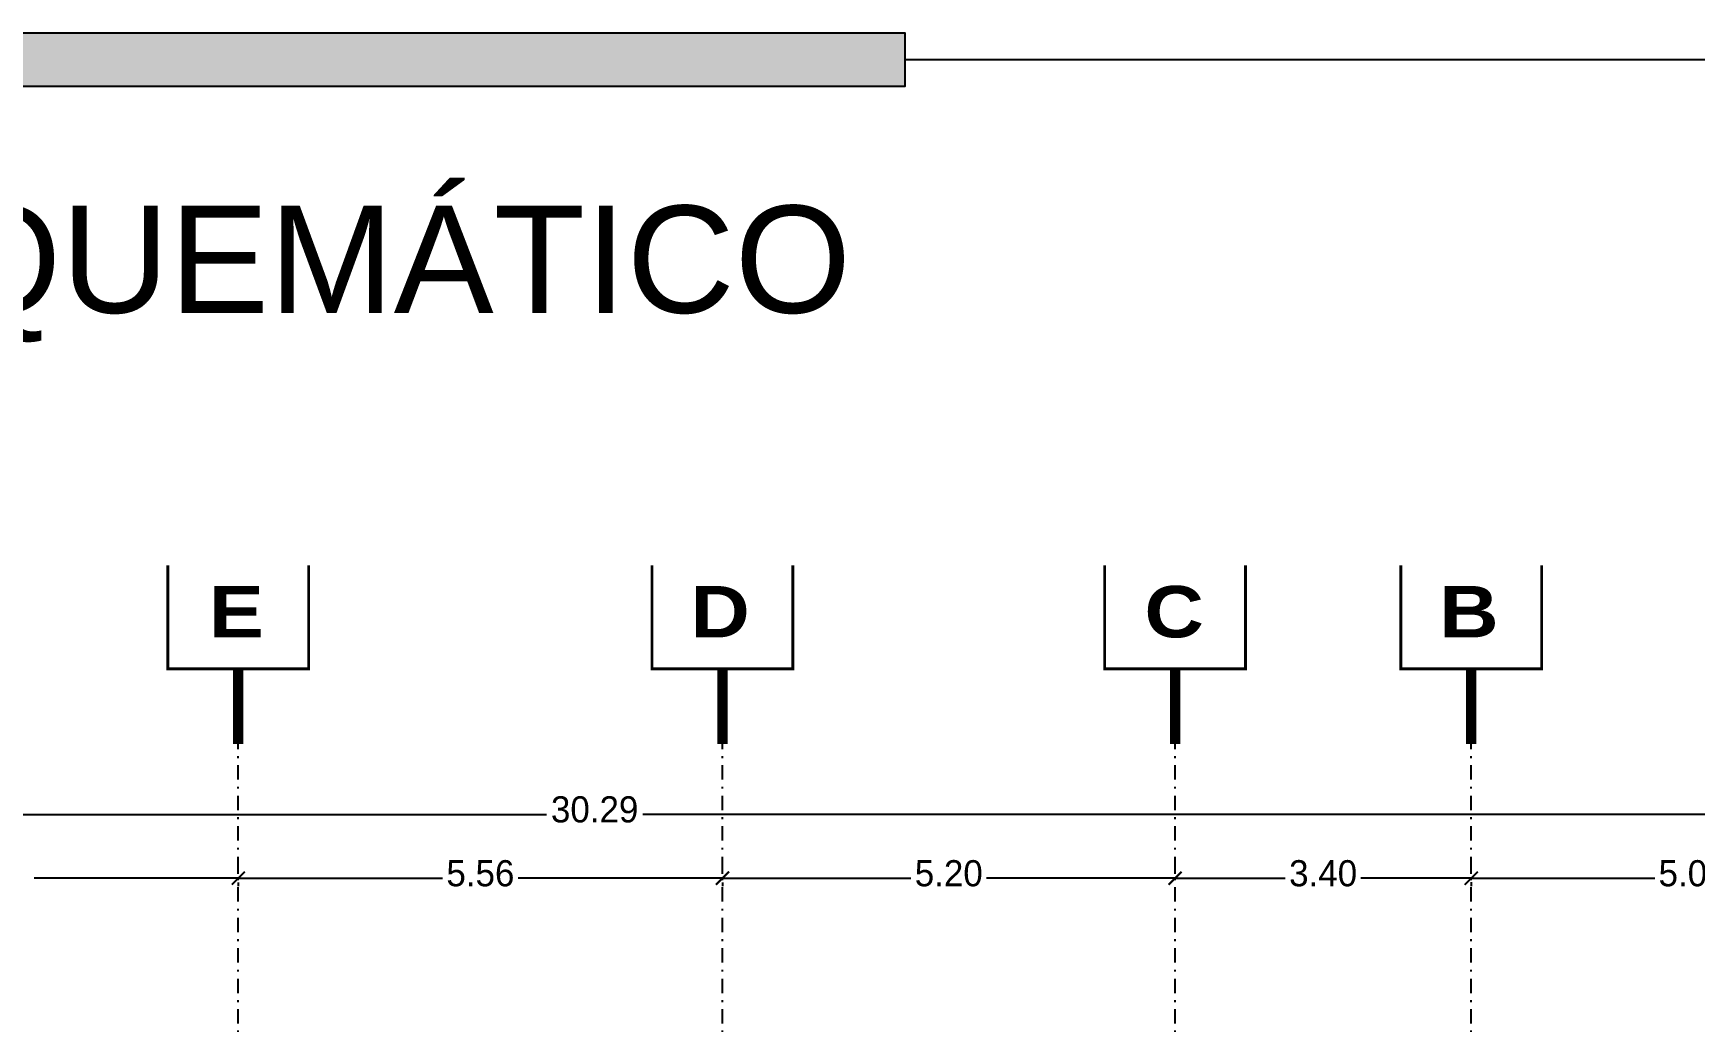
# Model space of a CAD drawing. Header units: millimetres. Extents: x -101 to 3415, y -52 to 1366.
# Drawn here: x 243 to 330.2, y 181.2 to 233.1 of the extents above; entities that cross this region are included whole.
import ezdxf
from ezdxf.enums import TextEntityAlignment as Align

# ---------------------------------------------------------------- set-up
doc = ezdxf.new("R2010")
doc.units = ezdxf.units.MM
doc.linetypes.add('DASHDOT2', pattern=[0.5, 0.25, -0.125, 0, -0.125])
doc.layers.add('00_ARQ', color=8, linetype='Continuous')
doc.styles.add('ARIEL', font='arial.ttf')
doc.styles.add('protot1', font='')
doc.styles.get('protot1').set_extended_font_data('Arial Black')

# ---------------------------------------------------------------- blocks, each defined once
blk = doc.blocks.new('EJE_HOR')
at = {"color": 1, "linetype": 'Continuous', "const_width": 0.025}
blk.add_lwpolyline([(-0.616, 0.909), (-0.616, 0.005), (0.616, 0.005), (0.616, 0.909)], dxfattribs=at)
at = {"color": 2, "linetype": 'Continuous', "const_width": 0.09}
blk.add_lwpolyline([(0, 0), (0, -0.652)], dxfattribs=at)
at = {"color": 4, "style": 'protot1', "oblique": 360}
blk.add_attdef('EJE', text='', height=0.45, dxfattribs=at).set_placement((0, 0.279), align=Align.CENTER)
blk = doc.blocks.new('_ArchTick')
at = {"color": 0, "linetype": 'ByBlock', "const_width": 0.15}
blk.add_lwpolyline([(-0.5, -0.5), (0.5, 0.5)], dxfattribs=at)

msp = doc.modelspace()

# ---------------------------------------------------------------- hatches: boundary and pattern name
at = {"layer": '00_ARQ'}
msp.add_hatch(color=1, dxfattribs=at).paths.add_polyline_path([(288.747, 230.284), (288.747, 233.064), (193.148, 233.064), (193.148, 230.284)])

# ---------------------------------------------------------------- linework, layer by layer
at = {"layer": '00_ARQ', "color": 1}
msp.add_line((377.652, 231.674), (288.747, 231.674), dxfattribs=at)
at = {"layer": '00_ARQ', "color": 9, "linetype": 'DASHDOT2', "ltscale": 3}
for p, q in [((253.734, 38.695), (253.734, 195.766)), ((279.155, 38.695), (279.155, 195.766)), ((302.916, 38.695), (302.916, 195.766)), ((318.463, 38.695), (318.463, 195.766))]:
    msp.add_line(p, q, dxfattribs=at)
at = {"layer": '00_ARQ', "color": 9, "linetype": 'Continuous'}
for p, q in [((203.178, 192.072), (269.922, 192.072)), ((341.709, 192.072), (274.965, 192.072)), ((253.734, 188.72), (243.011, 188.72)), ((253.734, 188.949), (253.734, 189.132)), ((253.734, 188.72), (264.457, 188.72)), ((253.734, 188.491), (253.734, 188.308)), ((279.155, 188.72), (268.432, 188.72)), ((279.155, 188.491), (279.155, 188.308))]:
    msp.add_line(p, q, dxfattribs=at)
at = {"layer": '00_ARQ', "color": 9}
for p, q in [((279.155, 188.949), (279.155, 189.132)), ((279.155, 188.72), (289.05, 188.72)), ((302.916, 188.72), (293.021, 188.72)), ((302.916, 188.949), (302.916, 189.132)), ((302.916, 188.949), (302.916, 189.132)), ((302.916, 188.72), (308.705, 188.72)), ((318.463, 188.72), (312.675, 188.72)), ((318.463, 188.949), (318.463, 189.132)), ((318.463, 188.72), (328.097, 188.72)), ((318.463, 188.509), (318.463, 188.308))]:
    msp.add_line(p, q, dxfattribs=at)
at = {"layer": '00_ARQ', "color": 1}
msp.add_lwpolyline([(193.148, 230.284), (288.747, 230.284), (288.747, 233.064), (193.148, 233.064)], close=True, dxfattribs=at)

# ---------------------------------------------------------------- block references
at = {"layer": '00_ARQ', "color": 9}
ref = msp.add_blockref('EJE_HOR', (253.734, 199.681), dxfattribs=dict(at, xscale=-6.001955441672643, yscale=6.001955441672828, zscale=6.001955441672887))
ref.add_attrib('EJE', 'E', dxfattribs={"layer": '0', "color": 4, "height": 2.701, "style": 'protot1'}).set_placement((253.633, 201.357), align=Align.CENTER)
ref = msp.add_blockref('EJE_HOR', (279.155, 199.681), dxfattribs=dict(at, xscale=-6.001955441672643, yscale=6.001955441672828, zscale=6.001955441672887))
ref.add_attrib('EJE', 'D', dxfattribs={"layer": '0', "color": 4, "height": 2.701, "style": 'protot1'}).set_placement((279.029, 201.357), align=Align.CENTER)
ref = msp.add_blockref('EJE_HOR', (302.916, 199.681), dxfattribs=dict(at, xscale=-6.001955441672643, yscale=6.001955441672828, zscale=6.001955441672887))
ref.add_attrib('EJE', 'C', dxfattribs={"layer": '0', "color": 4, "height": 2.701, "style": 'protot1'}).set_placement((302.867, 201.357), align=Align.CENTER)
ref = msp.add_blockref('EJE_HOR', (318.463, 199.681), dxfattribs=dict(at, xscale=-6.001955441672643, yscale=6.001955441672828, zscale=6.001955441672887))
ref.add_attrib('EJE', 'B', dxfattribs={"layer": '0', "color": 4, "height": 2.701, "style": 'protot1'}).set_placement((318.346, 201.357), align=Align.CENTER)
at = {"layer": '00_ARQ', "color": 9, "linetype": 'Continuous', "xscale": 0.6859377647626195, "yscale": 0.6859377647626195, "zscale": 0.6859377647626195, "rotation": 180}
msp.add_blockref('_ArchTick', (253.734, 188.72), dxfattribs=at)
at = {"layer": '00_ARQ', "color": 9, "linetype": 'Continuous', "xscale": 0.6859377647626195, "yscale": 0.6859377647626195, "zscale": 0.6859377647626195}
for p in [(253.734, 188.72), (279.155, 188.72)]:
    msp.add_blockref('_ArchTick', p, dxfattribs=at)
at = {"layer": '00_ARQ', "color": 9, "xscale": 0.6859377647626195, "yscale": 0.6859377647626195, "zscale": 0.6859377647626195, "rotation": 180}
for p in [(279.155, 188.72), (302.916, 188.72), (318.463, 188.72)]:
    msp.add_blockref('_ArchTick', p, dxfattribs=at)
at = {"layer": '00_ARQ', "color": 9, "xscale": 0.6859377647626195, "yscale": 0.6859377647626195, "zscale": 0.6859377647626195}
for p in [(302.916, 188.72), (318.463, 188.72)]:
    msp.add_blockref('_ArchTick', p, dxfattribs=at)

# ---------------------------------------------------------------- texts
at = {"layer": '00_ARQ', "color": 2, "style": 'ARIEL'}
msp.add_text('CORTE ESQUEMÁTICO', height=5.62519, dxfattribs=at).set_placement((198.16, 224.016), align=Align.TOP_LEFT)
at = {"layer": '00_ARQ', "color": 9, "linetype": 'Continuous', "char_height": 1.3719, "attachment_point": 5}
for s, insert in [('\\A1;30.29', (272.444, 192.324)), ('\\A1;5.56', (266.445, 188.972))]:
    msp.add_mtext(s, dxfattribs=dict(at, insert=insert))
at = {"layer": '00_ARQ', "color": 9, "char_height": 1.3719, "attachment_point": 5}
for s, insert in [('\\A1;5.20', (291.035, 188.972)), ('\\A1;3.40', (310.69, 188.972)), ('\\A1;5.08', (330.086, 188.972))]:
    msp.add_mtext(s, dxfattribs=dict(at, insert=insert))

doc.saveas('drawing.dxf')
